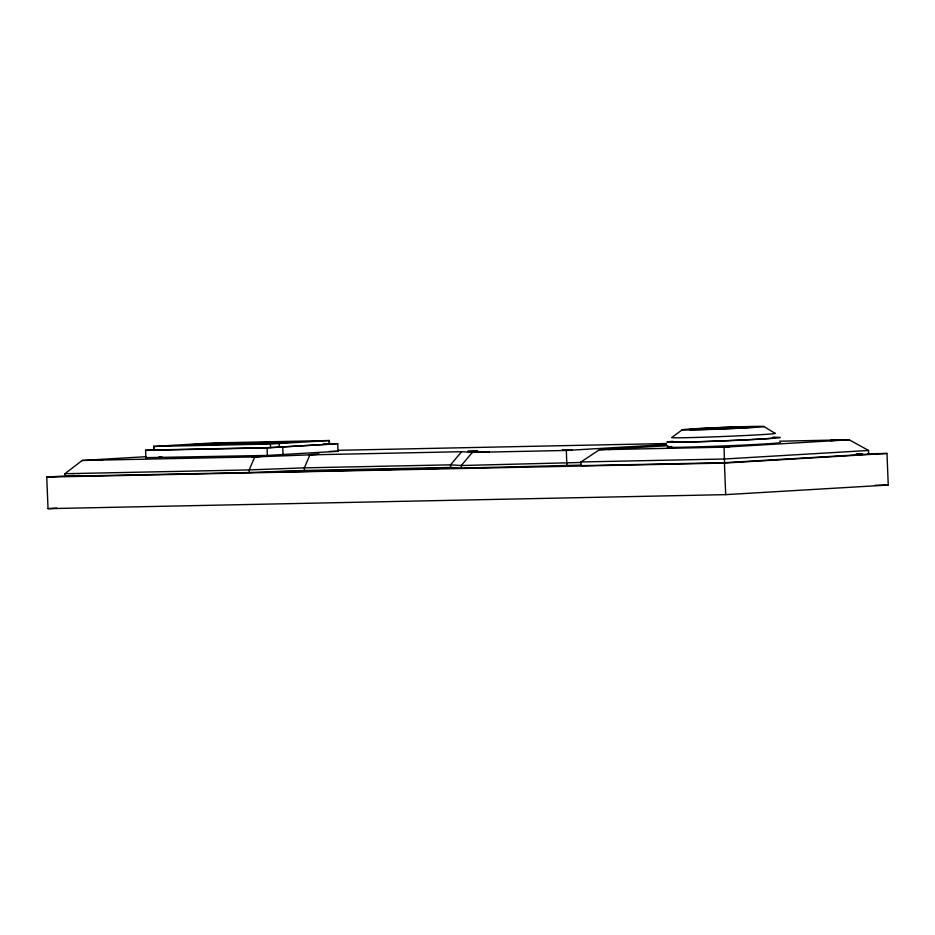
<?xml version="1.0" encoding="UTF-8"?>
<svg xmlns="http://www.w3.org/2000/svg" width="935" height="935" viewBox="0 0 935 935"><rect width="100%" height="100%" fill="white"/><g stroke="black" fill="none" stroke-linecap="round" stroke-linejoin="round"><path stroke-width="1.4" d="M154.298 449.56L145.533 450.378L267.071 447.865L337.745 443.681L323.276 443.985M329.365 451.441L338.049 451.266L267.375 455.438L145.942 457.647M153.644 446.439L212.596 442.956L329.342 440.537L329.436 444.254L270.542 447.561L153.796 449.98L153.644 446.439L270.39 444.031L329.342 440.537M666.526 444.522L566.353 450.448L472.397 452.4L461.645 451.71L309.894 454.854L254.752 456.899L249.213 469.908L249.318 472.526L304.459 470.48L450.623 467.465L461.376 468.143L581.406 465.092M309.894 454.854L304.354 467.862L304.459 470.48M461.645 451.71L450.518 464.835L450.623 467.465M472.397 452.4L461.271 465.525L461.376 468.143M249.318 472.526L65.041 476.336L64.936 473.718L82.175 460.464L146.047 456.689M682.269 429.761L671.681 437.568A51.799 0.993 -2.3 0 0 729.884 436.224A51.799 0.993 -2.3 0 0 773.525 433.232M779.603 441.203L849.179 439.766L868.545 450.471L868.697 454.176L724.531 462.696L581.102 465.665L580.962 461.972L599.405 449.747L667.789 445.703M158.938 456.876L161.825 456.712M867.996 453.837L886.976 453.44L888.25 485.031L725.689 494.638L48.024 508.652L46.75 477.072L74.332 475.436M65.041 476.336L79.604 475.471M599.405 449.747L724.041 447.164L849.179 439.766M581.301 462.474L461.271 465.525L450.518 464.835L304.354 467.862L249.213 469.908L64.936 473.718M868.545 450.471L724.391 459.003L580.962 461.972M46.75 477.072L724.426 463.059L886.976 453.44M48.024 508.652L56.731 508.137M323.65 444.195L329.494 444.078M338.271 450.308L666.398 443.529M82.175 460.464L254.752 456.899M856.308 454.071L862.152 453.954M855.654 454.445L862.9 454.293M875.102 485.3L888.25 485.031M764.024 426.57A40.976 0.783 -2.3 0 1 700.701 429.726A40.976 0.783 -2.3 0 1 704.721 428.207A40.976 0.783 -2.3 0 1 764.024 426.57L775.197 433.419M724.531 462.696L724.041 447.164M724.426 463.059L725.689 494.638M566.844 465.957L566.353 450.448M337.745 443.681L337.956 451.57M329.295 440.712L329.436 444.254M282.744 447.234L283.048 454.819M279.238 443.669L279.378 447.21M270.39 444.031L270.542 447.561M267.071 447.865L267.375 455.438M153.702 446.264L153.796 448.625M145.626 450.074L145.837 457.951M773.689 437.533A51.799 0.993 -2.3 0 1 730.048 440.525A51.799 0.993 -2.3 0 1 671.856 441.858M772.824 437.276A56.661 1.087 -2.3 0 1 725.104 440.817A56.661 1.087 -2.3 0 1 673.001 441.332M780.433 442.582A56.661 1.087 -2.3 0 1 712.423 446.369A56.661 1.087 -2.3 0 1 671.646 446.521M92.881 460.032L102.815 459.658L92.881 460.032M186.159 444.896L185.446 445.025L265.201 443.541L297.774 441.951L215.494 443.494L186.159 444.896M251.667 456.771L261.601 456.397L251.667 456.771M309.134 454.667L319.057 454.293L309.134 454.667M467.745 451.395L477.68 451.021L467.745 451.395M479.293 452.061L489.227 451.687L479.293 452.061M561.993 450.343L571.928 449.969L561.993 450.343M608.182 449.419L618.117 449.045L608.182 449.419M719.576 447.094L729.51 446.72L719.576 447.094M830.233 440.514L840.168 440.14L830.233 440.514M277.531 471.696L266.744 472.339L446.007 468.201L277.531 471.696M706.509 429.387A32.959 0.631 -2.3 0 0 756.076 426.851A32.959 0.631 -2.3 0 0 706.86 428.265A32.959 0.631 -2.3 0 0 706.509 429.387"/></g></svg>
